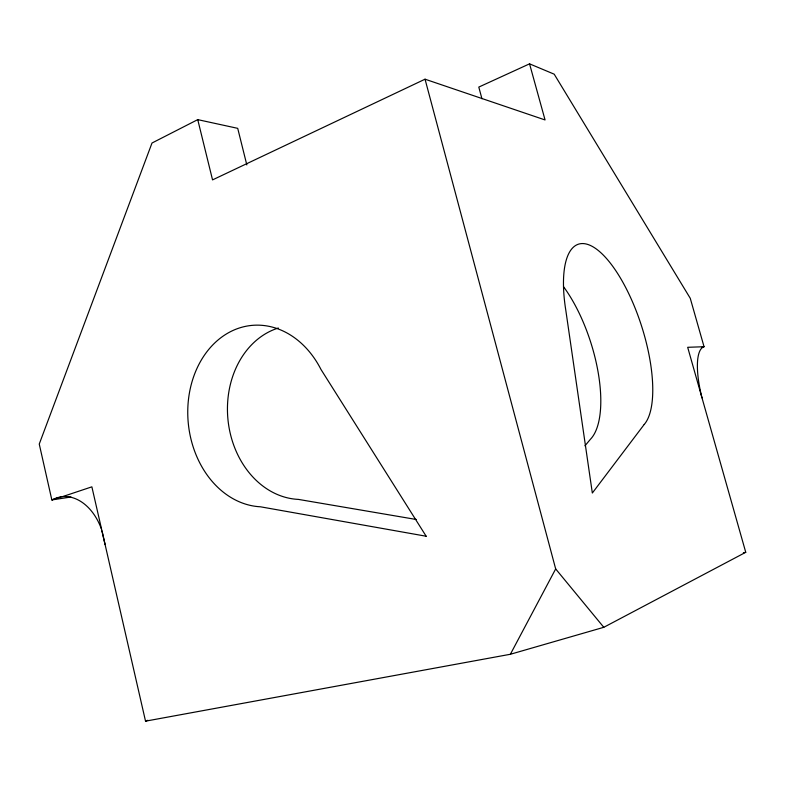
<?xml version="1.0" encoding="UTF-8"?>
<svg xmlns="http://www.w3.org/2000/svg" width="785" height="785" viewBox="0 0 785 785"><rect width="100%" height="100%" fill="white"/><g stroke="black" fill="none" stroke-linecap="round" stroke-linejoin="round"><path stroke-width="1.18" d="M101.991 530.994L145.529 721.16L510.378 654.268L555.672 568.929L425.038 79.197L212.549 179.893L197.742 119.634L152.005 143.017L39.25 444.055L51.839 499.927L70.964 497.013M584.943 445.811L590.457 439.237A94.632 37.827 72.2 0 0 563.483 286.633M510.378 654.268L603.793 627.303L745.75 552.297L687.68 347.304L704.047 346.725A55.607 16.75 73.4 0 0 702.006 397.877M701.712 347.431L704.047 346.725L690.26 298.3L554.2 74.182L529.551 63.84L478.791 87.086L481.951 98.763M145.529 721.16L147.825 720.287M61.034 496.915L51.839 499.927L57.069 497.68L62.584 496.62L91.874 486.837L105.092 544.545M743.366 552.787L745.75 552.297M416.384 519.503L298.378 499.397A87.164 70.709 84.7 0 1 228.17 421.525A87.164 70.709 84.7 0 1 278.332 328.022M197.742 119.634L237.718 128.347L246.824 164.919M425.038 79.197L545.065 119.948L529.551 63.84M555.672 568.929L603.793 627.303M62.584 496.62A51.565 36.502 81 0 1 101.343 528.835M644.191 424.489L592.332 493.039L565.848 310.575A96.977 35.05 72.2 0 1 614.841 269.284A96.977 35.05 72.2 0 1 644.191 424.489M426.167 536.234L260.385 506.786A91.001 72.367 84.8 0 1 196.456 369.539A91.001 72.367 84.8 0 1 320.986 369.47L426.167 536.234"/></g></svg>
